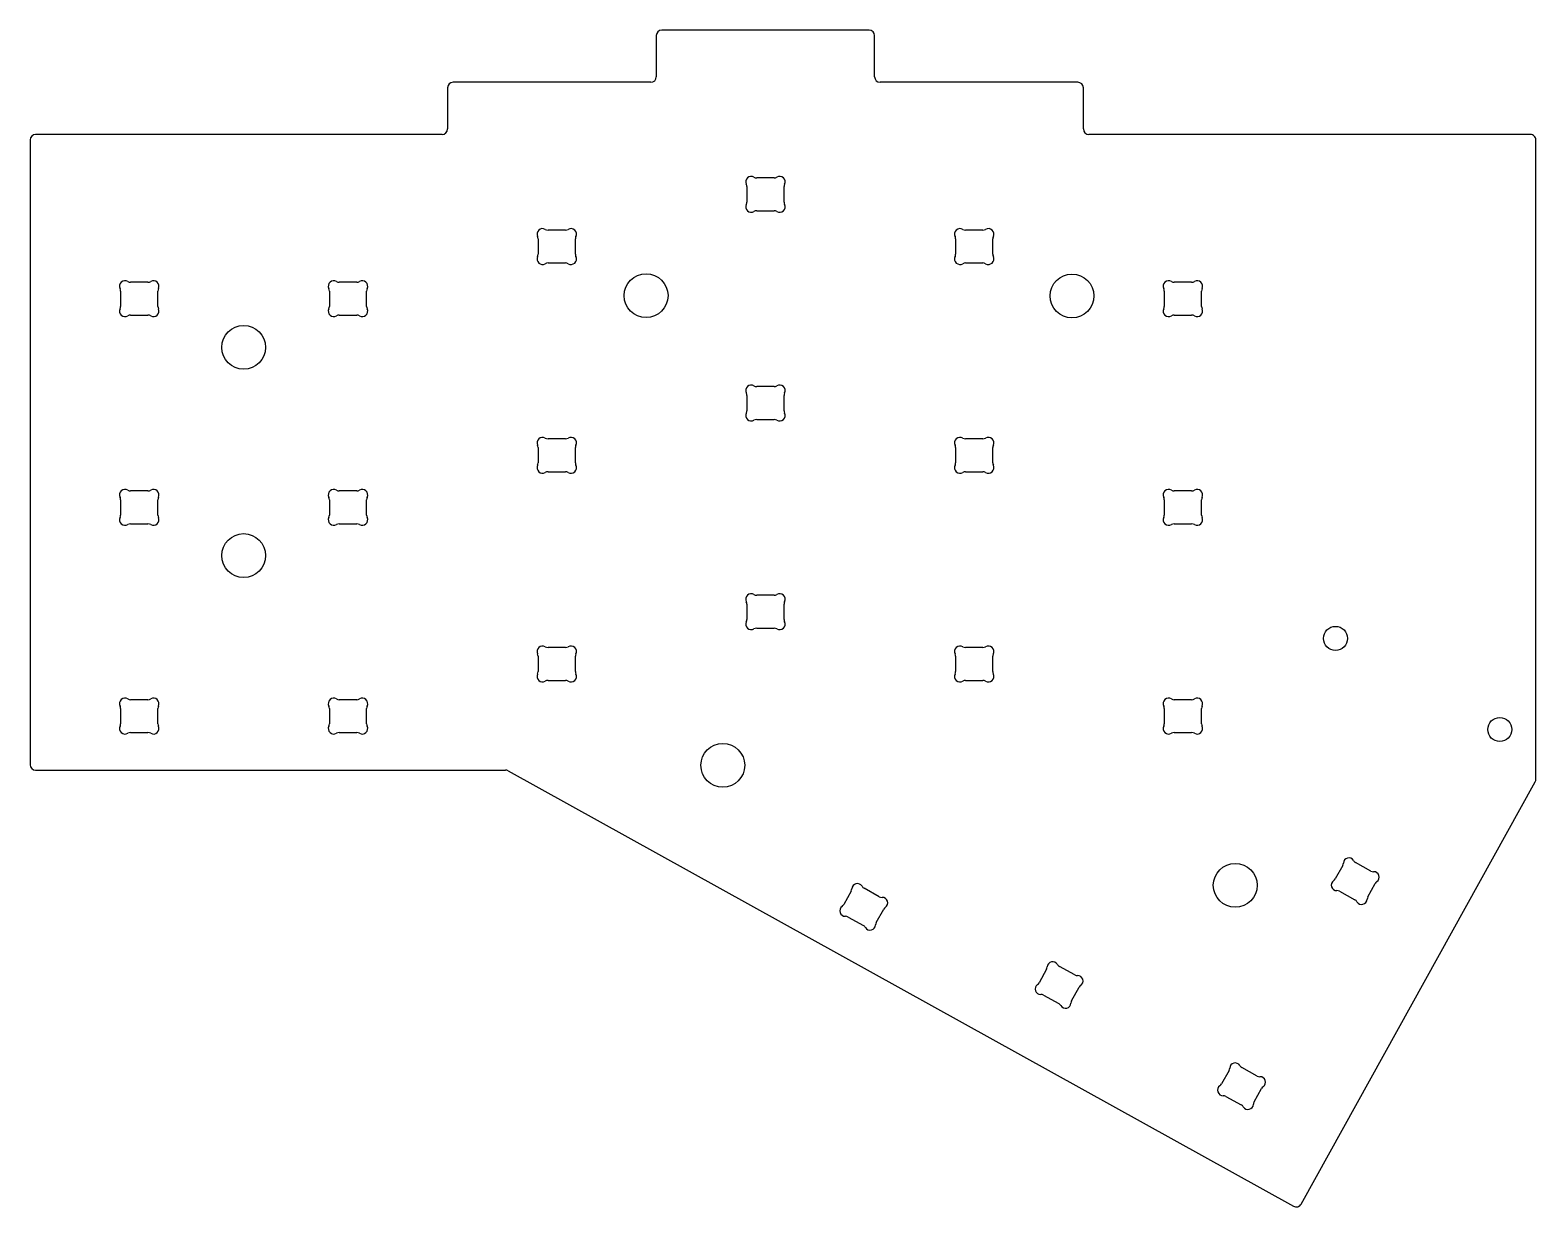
# Model space of a CAD drawing. Extents: x 76 to 213, y -150 to -42.
import ezdxf

# ---------------------------------------------------------------- set-up
doc = ezdxf.new("R2010")
doc.units = 0
doc.layers.add('BLACK', color=7, linetype='CONTINUOUS')

msp = doc.modelspace()

# ---------------------------------------------------------------- linework, layer by layer
at = {"layer": 'BLACK', "linetype": 'CONTINUOUS'}
for p, q in [((142.875, -42.475), (133.4125, -42.475)), ((152.3375, -42.475), (142.875, -42.475)), ((132.9125, -42.975), (132.9125, -46.7375)), ((152.8375, -46.7375), (152.8375, -42.975)), ((113.8625, -47.7375), (113.8625, -51.5)), ((132.4125, -47.2375), (114.3625, -47.2375)), ((171.3875, -47.2375), (153.3375, -47.2375)), ((171.8875, -51.5), (171.8875, -47.7375)), ((113.3625, -52), (76.2625, -52)), ((212.689894, -52), (172.3875, -52)), ((75.7625, -52.5), (75.7625, -109.525)), ((213.189894, -110.837832), (213.189894, -52.5)), ((143.669453, -55.9675), (142.080548, -55.9675)), ((141.175001, -56.764657), (141.175001, -58.170341)), ((144.574999, -58.170341), (144.574999, -56.764657)), ((142.080548, -58.967499), (143.669452, -58.967499)), ((122.125001, -61.527157), (122.125001, -62.932841)), ((124.619453, -60.73), (123.030548, -60.73)), ((125.524999, -62.932841), (125.524999, -61.527157)), ((160.225001, -61.527157), (160.225001, -62.932841)), ((162.719453, -60.73), (161.130548, -60.73)), ((163.624999, -62.932841), (163.624999, -61.527157)), ((123.030548, -63.729999), (124.619452, -63.729999)), ((161.130548, -63.729999), (162.719452, -63.729999)), ((86.519453, -65.4925), (84.930548, -65.4925)), ((105.569453, -65.4925), (103.980548, -65.4925)), ((181.769453, -65.4925), (180.180548, -65.4925)), ((84.025001, -66.289657), (84.025001, -67.695341)), ((87.424999, -67.695341), (87.424999, -66.289657)), ((103.075001, -66.289657), (103.075001, -67.695341)), ((106.474999, -67.695341), (106.474999, -66.289657)), ((179.275001, -66.289657), (179.275001, -67.695341)), ((182.674999, -67.695341), (182.674999, -66.289657)), ((84.930548, -68.492499), (86.519452, -68.492499)), ((103.980548, -68.492499), (105.569452, -68.492499)), ((180.180548, -68.492499), (181.769452, -68.492499)), ((143.669453, -75.0175), (142.080548, -75.0175)), ((141.175001, -75.814657), (141.175001, -77.220341)), ((144.574999, -77.220341), (144.574999, -75.814657)), ((142.080548, -78.017499), (143.669452, -78.017499)), ((122.125001, -80.577157), (122.125001, -81.982841)), ((124.619453, -79.78), (123.030548, -79.78)), ((125.524999, -81.982841), (125.524999, -80.577157)), ((160.225001, -80.577157), (160.225001, -81.982841)), ((162.719453, -79.78), (161.130548, -79.78)), ((163.624999, -81.982841), (163.624999, -80.577157)), ((123.030548, -82.779999), (124.619452, -82.779999)), ((161.130548, -82.779999), (162.719452, -82.779999)), ((86.519453, -84.5425), (84.930548, -84.5425)), ((105.569453, -84.5425), (103.980548, -84.5425)), ((181.769453, -84.5425), (180.180548, -84.5425)), ((84.025001, -85.339657), (84.025001, -86.745341)), ((87.424999, -86.745341), (87.424999, -85.339657)), ((103.075001, -85.339657), (103.075001, -86.745341)), ((106.474999, -86.745341), (106.474999, -85.339657)), ((179.275001, -85.339657), (179.275001, -86.745341)), ((182.674999, -86.745341), (182.674999, -85.339657)), ((84.930548, -87.542499), (86.519452, -87.542499)), ((103.980548, -87.542499), (105.569452, -87.542499)), ((180.180548, -87.542499), (181.769452, -87.542499)), ((143.669453, -94.0675), (142.080548, -94.0675)), ((141.175001, -94.864657), (141.175001, -96.270341)), ((144.574999, -96.270341), (144.574999, -94.864657)), ((142.080548, -97.067499), (143.669452, -97.067499)), ((124.619453, -98.83), (123.030548, -98.83)), ((162.719453, -98.83), (161.130548, -98.83)), ((122.125001, -99.627157), (122.125001, -101.032841)), ((125.524999, -101.032841), (125.524999, -99.627157)), ((160.225001, -99.627157), (160.225001, -101.032841)), ((163.624999, -101.032841), (163.624999, -99.627157)), ((123.030548, -101.829999), (124.619452, -101.829999)), ((161.130548, -101.829999), (162.719452, -101.829999)), ((84.025001, -104.389657), (84.025001, -105.795341)), ((86.519453, -103.5925), (84.930548, -103.5925)), ((87.424999, -105.795341), (87.424999, -104.389657)), ((103.075001, -104.389657), (103.075001, -105.795341)), ((105.569453, -103.5925), (103.980548, -103.5925)), ((106.474999, -105.795341), (106.474999, -104.389657)), ((179.275001, -104.389657), (179.275001, -105.795341)), ((181.769453, -103.5925), (180.180548, -103.5925)), ((182.674999, -105.795341), (182.674999, -104.389657)), ((84.930548, -106.592499), (86.519452, -106.592499)), ((103.980548, -106.592499), (105.569452, -106.592499)), ((180.180548, -106.592499), (181.769452, -106.592499)), ((76.2625, -110.025), (119.141776, -110.025)), ((119.384181, -110.08769), (191.077363, -149.82787)), ((191.757078, -149.632965), (213.127204, -111.080237)), ((195.55754, -118.71947), (194.87605, -119.948908)), ((198.125707, -119.231595), (196.736019, -118.461278)), ((153.264226, -121.576298), (151.874538, -120.805981)), ((197.849756, -121.597261), (198.531247, -120.367822)), ((150.696059, -121.064173), (150.014569, -122.293611)), ((195.281591, -121.085137), (196.671277, -121.855454)), ((150.42011, -123.42984), (151.809796, -124.200157)), ((152.988275, -123.941964), (153.669766, -122.712525)), ((168.527699, -128.200483), (167.846209, -129.429921)), ((171.095866, -128.712608), (169.706178, -127.942291)), ((170.819915, -131.078274), (171.501406, -129.848835)), ((168.25175, -130.56615), (169.641436, -131.336467)), ((187.750781, -137.948456), (186.361093, -137.178139)), ((185.182614, -137.436331), (184.501124, -138.665769)), ((184.906665, -139.801998), (186.296351, -140.572315)), ((187.47483, -140.314122), (188.156321, -139.084683))]:
    msp.add_line(p, q, dxfattribs=at)
at = {"layer": 'BLACK'}
for centre, radius in [((131.984292, -66.709545), 2), ((170.85, -66.7375), 2), ((95.25, -71.4375), 2), ((95.25, -90.4375), 2), ((194.900252, -98.000494), 1.1), ((209.897357, -106.313525), 1.1), ((138.984292, -109.584545), 2), ((185.75, -120.5375), 2)]:
    msp.add_circle(centre, radius, dxfattribs=at)
for centre, radius, start, end in [((133.4125, -42.975), 0.5, 90, 180), ((152.3375, -42.975), 0.5, 0, 90), ((114.3625, -47.7375), 0.5, 90, 180), ((132.4125, -46.7375), 0.5, -90, 0), ((153.3375, -46.7375), 0.5, -180, -90), ((171.3875, -47.7375), 0.5, 0, 90), ((76.2625, -52.5), 0.5, 90, 180), ((113.3625, -51.5), 0.5, -90, 0), ((172.3875, -51.5), 0.5, -180, -90), ((212.6899, -52.5), 0.5, 0, 90.00068755), ((141.57603, -56.3309), 0.499999, -300.2993953, -154.29367517), ((142.08055, -55.46749), 0.500009, -120.29901505, -90.00034377), ((143.66945, -55.467491), 0.500009, -89.99965623, -59.70098495), ((144.173969, -56.330901), 0.499999, -25.70617187, 120.29929636), ((140.6745, -56.7648), 0.500513, 0.01637019, 25.69604498), ((145.074989, -56.764655), 0.49999, -205.70646243, -179.99988541), ((141.57603, -58.6041), 0.499996, -205.70653133, -59.70037344), ((140.67465, -58.17026), 0.500351, -25.69709515, -0.00938992), ((142.08055, -59.46751), 0.50001, 90.00022918, 120.29880049), ((143.66945, -59.467508), 0.500009, 59.70098495, 89.99977082), ((144.17397, -58.604098), 0.5, -120.2993953, 25.70642808), ((145.074989, -58.170343), 0.49999, -180.00022919, -154.29353757), ((122.52603, -61.0934), 0.499999, -300.2993953, -154.29367517), ((121.6245, -61.5273), 0.500513, 0.01637019, 25.69604498), ((123.03055, -60.22999), 0.500009, -120.29901505, -90.00034377), ((124.61945, -60.229991), 0.500009, -89.99965623, -59.70098495), ((125.123969, -61.093401), 0.499999, -25.70617187, 120.29929636), ((126.024989, -61.527155), 0.49999, -205.70646243, -179.99988541), ((160.62603, -61.0934), 0.499999, -300.2993953, -154.29367517), ((159.7245, -61.5273), 0.500513, 0.01637019, 25.69604498), ((161.13055, -60.22999), 0.500009, -120.29901505, -90.00034377), ((162.71945, -60.229991), 0.500009, -89.99965623, -59.70098495), ((163.223969, -61.093401), 0.499999, -25.70617187, 120.29929636), ((164.124989, -61.527155), 0.49999, -205.70646243, -179.99988541), ((122.52603, -63.3666), 0.499996, -205.70653133, -59.70037344), ((121.62465, -62.93276), 0.500351, -25.69709515, -0.00938992), ((125.12397, -63.366598), 0.5, -120.2993953, 25.70642808), ((126.024989, -62.932843), 0.49999, -180.00022919, -154.29353757), ((160.62603, -63.3666), 0.499996, -205.70653133, -59.70037344), ((159.72465, -62.93276), 0.500351, -25.69709515, -0.00938992), ((163.22397, -63.366598), 0.5, -120.2993953, 25.70642808), ((164.124989, -62.932843), 0.49999, -180.00022919, -154.29353757), ((123.03055, -64.23001), 0.50001, 90.00022918, 120.29880049), ((124.61945, -64.230008), 0.500009, 59.70098495, 89.99977082), ((161.13055, -64.23001), 0.50001, 90.00022918, 120.29880049), ((162.71945, -64.230008), 0.500009, 59.70098495, 89.99977082), ((84.42603, -65.8559), 0.499999, -300.2993953, -154.29367517), ((84.93055, -64.99249), 0.500009, -120.29901505, -90.00034377), ((86.51945, -64.992491), 0.500009, -89.99965623, -59.70098495), ((87.023969, -65.855901), 0.499999, -25.70617187, 120.29929636), ((103.47603, -65.8559), 0.499999, -300.2993953, -154.29367517), ((103.98055, -64.99249), 0.500009, -120.29901505, -90.00034377), ((105.56945, -64.992491), 0.500009, -89.99965623, -59.70098495), ((106.073969, -65.855901), 0.499999, -25.70617187, 120.29929636), ((179.67603, -65.8559), 0.499999, -300.2993953, -154.29367517), ((180.18055, -64.99249), 0.500009, -120.29901505, -90.00034377), ((181.76945, -64.992491), 0.500009, -89.99965623, -59.70098495), ((182.273969, -65.855901), 0.499999, -25.70617187, 120.29929636), ((83.5245, -66.2898), 0.500513, 0.01637019, 25.69604498), ((87.924989, -66.289655), 0.49999, -205.70646243, -179.99988541), ((102.5745, -66.2898), 0.500513, 0.01637019, 25.69604498), ((106.974989, -66.289655), 0.49999, -205.70646243, -179.99988541), ((178.7745, -66.2898), 0.500513, 0.01637019, 25.69604498), ((183.174989, -66.289655), 0.49999, -205.70646243, -179.99988541), ((84.42603, -68.1291), 0.499996, -205.70653133, -59.70037344), ((83.52465, -67.69526), 0.500351, -25.69709515, -0.00938992), ((84.93055, -68.99251), 0.50001, 90.00022918, 120.29880049), ((86.51945, -68.992508), 0.500009, 59.70098495, 89.99977082), ((87.02397, -68.129098), 0.5, -120.2993953, 25.70642808), ((87.924989, -67.695343), 0.49999, -180.00022919, -154.29353757), ((103.47603, -68.1291), 0.499996, -205.70653133, -59.70037344), ((102.57465, -67.69526), 0.500351, -25.69709515, -0.00938992), ((103.98055, -68.99251), 0.50001, 90.00022918, 120.29880049), ((105.56945, -68.992508), 0.500009, 59.70098495, 89.99977082), ((106.07397, -68.129098), 0.5, -120.2993953, 25.70642808), ((106.974989, -67.695343), 0.49999, -180.00022919, -154.29353757), ((179.67603, -68.1291), 0.499996, -205.70653133, -59.70037344), ((178.77465, -67.69526), 0.500351, -25.69709515, -0.00938992), ((180.18055, -68.99251), 0.50001, 90.00022918, 120.29880049), ((181.76945, -68.992508), 0.500009, 59.70098495, 89.99977082), ((182.27397, -68.129098), 0.5, -120.2993953, 25.70642808), ((183.174989, -67.695343), 0.49999, -180.00022919, -154.29353757), ((141.57603, -75.3809), 0.499999, -300.2993953, -154.29367517), ((142.08055, -74.51749), 0.500009, -120.29901505, -90.00034377), ((143.66945, -74.517491), 0.500009, -89.99965623, -59.70098495), ((144.173969, -75.380901), 0.499999, -25.70617187, 120.29929636), ((140.6745, -75.8148), 0.500513, 0.01637019, 25.69604498), ((145.074989, -75.814655), 0.49999, -205.70646243, -179.99988541), ((141.57603, -77.6541), 0.499996, -205.70653133, -59.70037344), ((140.67465, -77.22026), 0.500351, -25.69709515, -0.00938992), ((142.08055, -78.51751), 0.50001, 90.00022918, 120.29880049), ((143.66945, -78.517508), 0.500009, 59.70098495, 89.99977082), ((144.17397, -77.654098), 0.5, -120.2993953, 25.70642808), ((145.074989, -77.220343), 0.49999, -180.00022919, -154.29353757), ((122.52603, -80.1434), 0.499999, -300.2993953, -154.29367517), ((125.123969, -80.143401), 0.499999, -25.70617187, 120.29929636), ((160.62603, -80.1434), 0.499999, -300.2993953, -154.29367517), ((163.223969, -80.143401), 0.499999, -25.70617187, 120.29929636), ((121.6245, -80.5773), 0.500513, 0.01637019, 25.69604498), ((123.03055, -79.27999), 0.500009, -120.29901505, -90.00034377), ((124.61945, -79.279991), 0.500009, -89.99965623, -59.70098495), ((126.024989, -80.577155), 0.49999, -205.70646243, -179.99988541), ((159.7245, -80.5773), 0.500513, 0.01637019, 25.69604498), ((161.13055, -79.27999), 0.500009, -120.29901505, -90.00034377), ((162.71945, -79.279991), 0.500009, -89.99965623, -59.70098495), ((164.124989, -80.577155), 0.49999, -205.70646243, -179.99988541), ((122.52603, -82.4166), 0.499996, -205.70653133, -59.70037344), ((121.62465, -81.98276), 0.500351, -25.69709515, -0.00938992), ((125.12397, -82.416598), 0.5, -120.2993953, 25.70642808), ((126.024989, -81.982843), 0.49999, -180.00022919, -154.29353757), ((160.62603, -82.4166), 0.499996, -205.70653133, -59.70037344), ((159.72465, -81.98276), 0.500351, -25.69709515, -0.00938992), ((163.22397, -82.416598), 0.5, -120.2993953, 25.70642808), ((164.124989, -81.982843), 0.49999, -180.00022919, -154.29353757), ((123.03055, -83.28001), 0.50001, 90.00022918, 120.29880049), ((124.61945, -83.280008), 0.500009, 59.70098495, 89.99977082), ((161.13055, -83.28001), 0.50001, 90.00022918, 120.29880049), ((162.71945, -83.280008), 0.500009, 59.70098495, 89.99977082), ((84.42603, -84.9059), 0.499999, -300.2993953, -154.29367517), ((83.5245, -85.3398), 0.500513, 0.01637019, 25.69604498), ((84.93055, -84.04249), 0.500009, -120.29901505, -90.00034377), ((86.51945, -84.042491), 0.500009, -89.99965623, -59.70098495), ((87.023969, -84.905901), 0.499999, -25.70617187, 120.29929636), ((87.924989, -85.339655), 0.49999, -205.70646243, -179.99988541), ((103.47603, -84.9059), 0.499999, -300.2993953, -154.29367517), ((102.5745, -85.3398), 0.500513, 0.01637019, 25.69604498), ((103.98055, -84.04249), 0.500009, -120.29901505, -90.00034377), ((105.56945, -84.042491), 0.500009, -89.99965623, -59.70098495), ((106.073969, -84.905901), 0.499999, -25.70617187, 120.29929636), ((106.974989, -85.339655), 0.49999, -205.70646243, -179.99988541), ((179.67603, -84.9059), 0.499999, -300.2993953, -154.29367517), ((178.7745, -85.3398), 0.500513, 0.01637019, 25.69604498), ((180.18055, -84.04249), 0.500009, -120.29901505, -90.00034377), ((181.76945, -84.042491), 0.500009, -89.99965623, -59.70098495), ((182.273969, -84.905901), 0.499999, -25.70617187, 120.29929636), ((183.174989, -85.339655), 0.49999, -205.70646243, -179.99988541), ((84.42603, -87.1791), 0.499996, -205.70653133, -59.70037344), ((83.52465, -86.74526), 0.500351, -25.69709515, -0.00938992), ((84.93055, -88.04251), 0.50001, 90.00022918, 120.29880049), ((86.51945, -88.042508), 0.500009, 59.70098495, 89.99977082), ((87.02397, -87.179098), 0.5, -120.2993953, 25.70642808), ((87.924989, -86.745343), 0.49999, -180.00022919, -154.29353757), ((103.47603, -87.1791), 0.499996, -205.70653133, -59.70037344), ((102.57465, -86.74526), 0.500351, -25.69709515, -0.00938992), ((103.98055, -88.04251), 0.50001, 90.00022918, 120.29880049), ((105.56945, -88.042508), 0.500009, 59.70098495, 89.99977082), ((106.07397, -87.179098), 0.5, -120.2993953, 25.70642808), ((106.974989, -86.745343), 0.49999, -180.00022919, -154.29353757), ((179.67603, -87.1791), 0.499996, -205.70653133, -59.70037344), ((178.77465, -86.74526), 0.500351, -25.69709515, -0.00938992), ((180.18055, -88.04251), 0.50001, 90.00022918, 120.29880049), ((181.76945, -88.042508), 0.500009, 59.70098495, 89.99977082), ((182.27397, -87.179098), 0.5, -120.2993953, 25.70642808), ((183.174989, -86.745343), 0.49999, -180.00022919, -154.29353757), ((141.57603, -94.4309), 0.499999, -300.2993953, -154.29367517), ((140.6745, -94.8648), 0.500513, 0.01637019, 25.69604498), ((142.08055, -93.56749), 0.500009, -120.29901505, -90.00034377), ((143.66945, -93.567491), 0.500009, -89.99965623, -59.70098495), ((144.173969, -94.430901), 0.499999, -25.70617187, 120.29929636), ((145.074989, -94.864655), 0.49999, -205.70646243, -179.99988541), ((141.57603, -96.7041), 0.499996, -205.70653133, -59.70037344), ((140.67465, -96.27026), 0.500351, -25.69709515, -0.00938992), ((142.08055, -97.56751), 0.50001, 90.00022918, 120.29880049), ((143.66945, -97.567508), 0.500009, 59.70098495, 89.99977082), ((144.17397, -96.704098), 0.5, -120.2993953, 25.70642808), ((145.074989, -96.270343), 0.49999, -180.00022919, -154.29353757), ((122.52603, -99.1934), 0.499999, -300.2993953, -154.29367517), ((123.03055, -98.32999), 0.500009, -120.29901505, -90.00034377), ((124.61945, -98.329991), 0.500009, -89.99965623, -59.70098495), ((125.123969, -99.193401), 0.499999, -25.70617187, 120.29929636), ((160.62603, -99.1934), 0.499999, -300.2993953, -154.29367517), ((161.13055, -98.32999), 0.500009, -120.29901505, -90.00034377), ((162.71945, -98.329991), 0.500009, -89.99965623, -59.70098495), ((163.223969, -99.193401), 0.499999, -25.70617187, 120.29929636), ((121.6245, -99.6273), 0.500513, 0.01637019, 25.69604498), ((126.024989, -99.627155), 0.49999, -205.70646243, -179.99988541), ((159.7245, -99.6273), 0.500513, 0.01637019, 25.69604498), ((164.124989, -99.627155), 0.49999, -205.70646243, -179.99988541), ((122.52603, -101.4666), 0.499996, -205.70653133, -59.70037344), ((121.62465, -101.03276), 0.500351, -25.69709515, -0.00938992), ((125.12397, -101.466598), 0.5, -120.2993953, 25.70642808), ((126.024989, -101.032843), 0.49999, -180.00022919, -154.29353757), ((160.62603, -101.4666), 0.499996, -205.70653133, -59.70037344), ((159.72465, -101.03276), 0.500351, -25.69709515, -0.00938992), ((163.22397, -101.466598), 0.5, -120.2993953, 25.70642808), ((164.124989, -101.032843), 0.49999, -180.00022919, -154.29353757), ((123.03055, -102.33001), 0.50001, 90.00022918, 120.29880049), ((124.61945, -102.330008), 0.500009, 59.70098495, 89.99977082), ((161.13055, -102.33001), 0.50001, 90.00022918, 120.29880049), ((162.71945, -102.330008), 0.500009, 59.70098495, 89.99977082), ((84.42603, -103.9559), 0.499999, -300.2993953, -154.29367517), ((83.5245, -104.3898), 0.500513, 0.01637019, 25.69604498), ((84.93055, -103.09249), 0.500009, -120.29901505, -90.00034377), ((86.51945, -103.092491), 0.500009, -89.99965623, -59.70098495), ((87.023969, -103.955901), 0.499999, -25.70617187, 120.29929636), ((87.924989, -104.389655), 0.49999, -205.70646243, -179.99988541), ((103.47603, -103.9559), 0.499999, -300.2993953, -154.29367517), ((102.5745, -104.3898), 0.500513, 0.01637019, 25.69604498), ((103.98055, -103.09249), 0.500009, -120.29901505, -90.00034377), ((105.56945, -103.092491), 0.500009, -89.99965623, -59.70098495), ((106.073969, -103.955901), 0.499999, -25.70617187, 120.29929636), ((106.974989, -104.389655), 0.49999, -205.70646243, -179.99988541), ((179.67603, -103.9559), 0.499999, -300.2993953, -154.29367517), ((178.7745, -104.3898), 0.500513, 0.01637019, 25.69604498), ((180.18055, -103.09249), 0.500009, -120.29901505, -90.00034377), ((181.76945, -103.092491), 0.500009, -89.99965623, -59.70098495), ((182.273969, -103.955901), 0.499999, -25.70617187, 120.29929636), ((183.174989, -104.389655), 0.49999, -205.70646243, -179.99988541), ((83.52465, -105.79526), 0.500351, -25.69709515, -0.00938992), ((87.924989, -105.795343), 0.49999, -180.00022919, -154.29353757), ((102.57465, -105.79526), 0.500351, -25.69709515, -0.00938992), ((106.974989, -105.795343), 0.49999, -180.00022919, -154.29353757), ((178.77465, -105.79526), 0.500351, -25.69709515, -0.00938992), ((183.174989, -105.795343), 0.49999, -180.00022919, -154.29353757), ((84.42603, -106.2291), 0.499996, -205.70653133, -59.70037344), ((84.93055, -107.09251), 0.50001, 90.00022918, 120.29880049), ((86.51945, -107.092508), 0.500009, 59.70098495, 89.99977082), ((87.02397, -106.229098), 0.5, -120.2993953, 25.70642808), ((103.47603, -106.2291), 0.499996, -205.70653133, -59.70037344), ((103.98055, -107.09251), 0.50001, 90.00022918, 120.29880049), ((105.56945, -107.092508), 0.500009, 59.70098495, 89.99977082), ((106.07397, -106.229098), 0.5, -120.2993953, 25.70642808), ((179.67603, -106.2291), 0.499996, -205.70653133, -59.70037344), ((180.18055, -107.09251), 0.50001, 90.00022918, 120.29880049), ((181.76945, -107.092508), 0.500009, 59.70098495, 89.99977082), ((182.27397, -106.229098), 0.5, -120.2993953, 25.70642808), ((76.2625, -109.525), 0.5, -180, -90), ((119.1418, -110.5248), 0.4998, 60.99128021, 90.0027513), ((212.6899, -110.8378), 0.499994, -29.00355132, -0.00366697), ((196.118578, -118.53452), 0.5, 30.70063089, 176.70631402), ((195.119723, -118.476947), 0.500513, -28.98368724, -3.30395136), ((196.978463, -118.023922), 0.500058, -149.29711862, -119.00141949), ((198.368108, -118.794304), 0.499982, -119.00066557, -88.70025793), ((198.390787, -119.794027), 0.499999, -54.70625727, 91.29935419), ((150.258242, -120.82165), 0.500513, -28.98368724, -3.30395136), ((151.257097, -120.879223), 0.5, 30.70063089, 176.70631402), ((152.116982, -120.368625), 0.500058, -149.29711862, -119.00141949), ((195.016509, -120.522706), 0.499996, -234.70661563, -88.70040889), ((194.438461, -119.706244), 0.500371, -54.69706378, -29.01050592), ((198.968577, -120.610246), 0.500028, 125.2945424, 150.99915133), ((149.57698, -122.050947), 0.500371, -54.69706378, -29.01050592), ((153.506627, -121.139007), 0.499982, -119.00066557, -88.70025793), ((153.529306, -122.13873), 0.499999, -54.70625727, 91.29935419), ((195.039182, -121.522457), 0.50001, 61.00014376, 91.29875021), ((196.428834, -122.292805), 0.500055, 30.70258582, 60.99845852), ((197.288719, -121.78221), 0.5, -149.29936911, -3.29357158), ((198.287065, -121.839667), 0.499999, 150.99983333, 176.70596423), ((150.155028, -122.867409), 0.499996, -234.70661563, -88.70040889), ((150.177701, -123.86716), 0.50001, 61.00014376, 91.29875021), ((154.107096, -122.954949), 0.500028, 125.2945424, 150.99915133), ((151.567353, -124.637508), 0.500055, 30.70258582, 60.99845852), ((152.427238, -124.126913), 0.5, -149.29936911, -3.29357158), ((153.425584, -124.18437), 0.499999, 150.99983333, 176.70596423), ((169.088737, -128.015533), 0.5, 30.70063089, 176.70631402), ((169.948622, -127.504935), 0.500058, -149.29711862, -119.00141949), ((168.089882, -127.95796), 0.500513, -28.98368724, -3.30395136), ((171.338267, -128.275317), 0.499982, -119.00066557, -88.70025793), ((171.360946, -129.27504), 0.499999, -54.70625727, 91.29935419), ((167.986668, -130.003719), 0.499996, -234.70661563, -88.70040889), ((167.40862, -129.187257), 0.500371, -54.69706378, -29.01050592), ((168.009341, -131.00347), 0.50001, 61.00014376, 91.29875021), ((171.938736, -130.091259), 0.500028, 125.2945424, 150.99915133), ((169.398993, -131.773818), 0.500055, 30.70258582, 60.99845852), ((170.258878, -131.263223), 0.5, -149.29936911, -3.29357158), ((171.257224, -131.32068), 0.499999, 150.99983333, 176.70596423), ((184.744797, -137.193808), 0.500513, -28.98368724, -3.30395136), ((185.743652, -137.251381), 0.5, 30.70063089, 176.70631402), ((186.603537, -136.740783), 0.500058, -149.29711862, -119.00141949), ((184.063535, -138.423105), 0.500371, -54.69706378, -29.01050592), ((187.993182, -137.511165), 0.499982, -119.00066557, -88.70025793), ((188.015861, -138.510888), 0.499999, -54.70625727, 91.29935419), ((184.641583, -139.239567), 0.499996, -234.70661563, -88.70040889), ((184.664256, -140.239318), 0.50001, 61.00014376, 91.29875021), ((188.593651, -139.327107), 0.500028, 125.2945424, 150.99915133), ((186.053908, -141.009666), 0.500055, 30.70258582, 60.99845852), ((186.913793, -140.499071), 0.5, -149.29936911, -3.29357158), ((187.912139, -140.556528), 0.499999, 150.99983333, 176.70596423), ((191.3198, -149.3906), 0.499953, -119.00544048, -28.99777949)]:
    msp.add_arc(centre, radius, start, end, dxfattribs=at)

doc.saveas('drawing.dxf')
